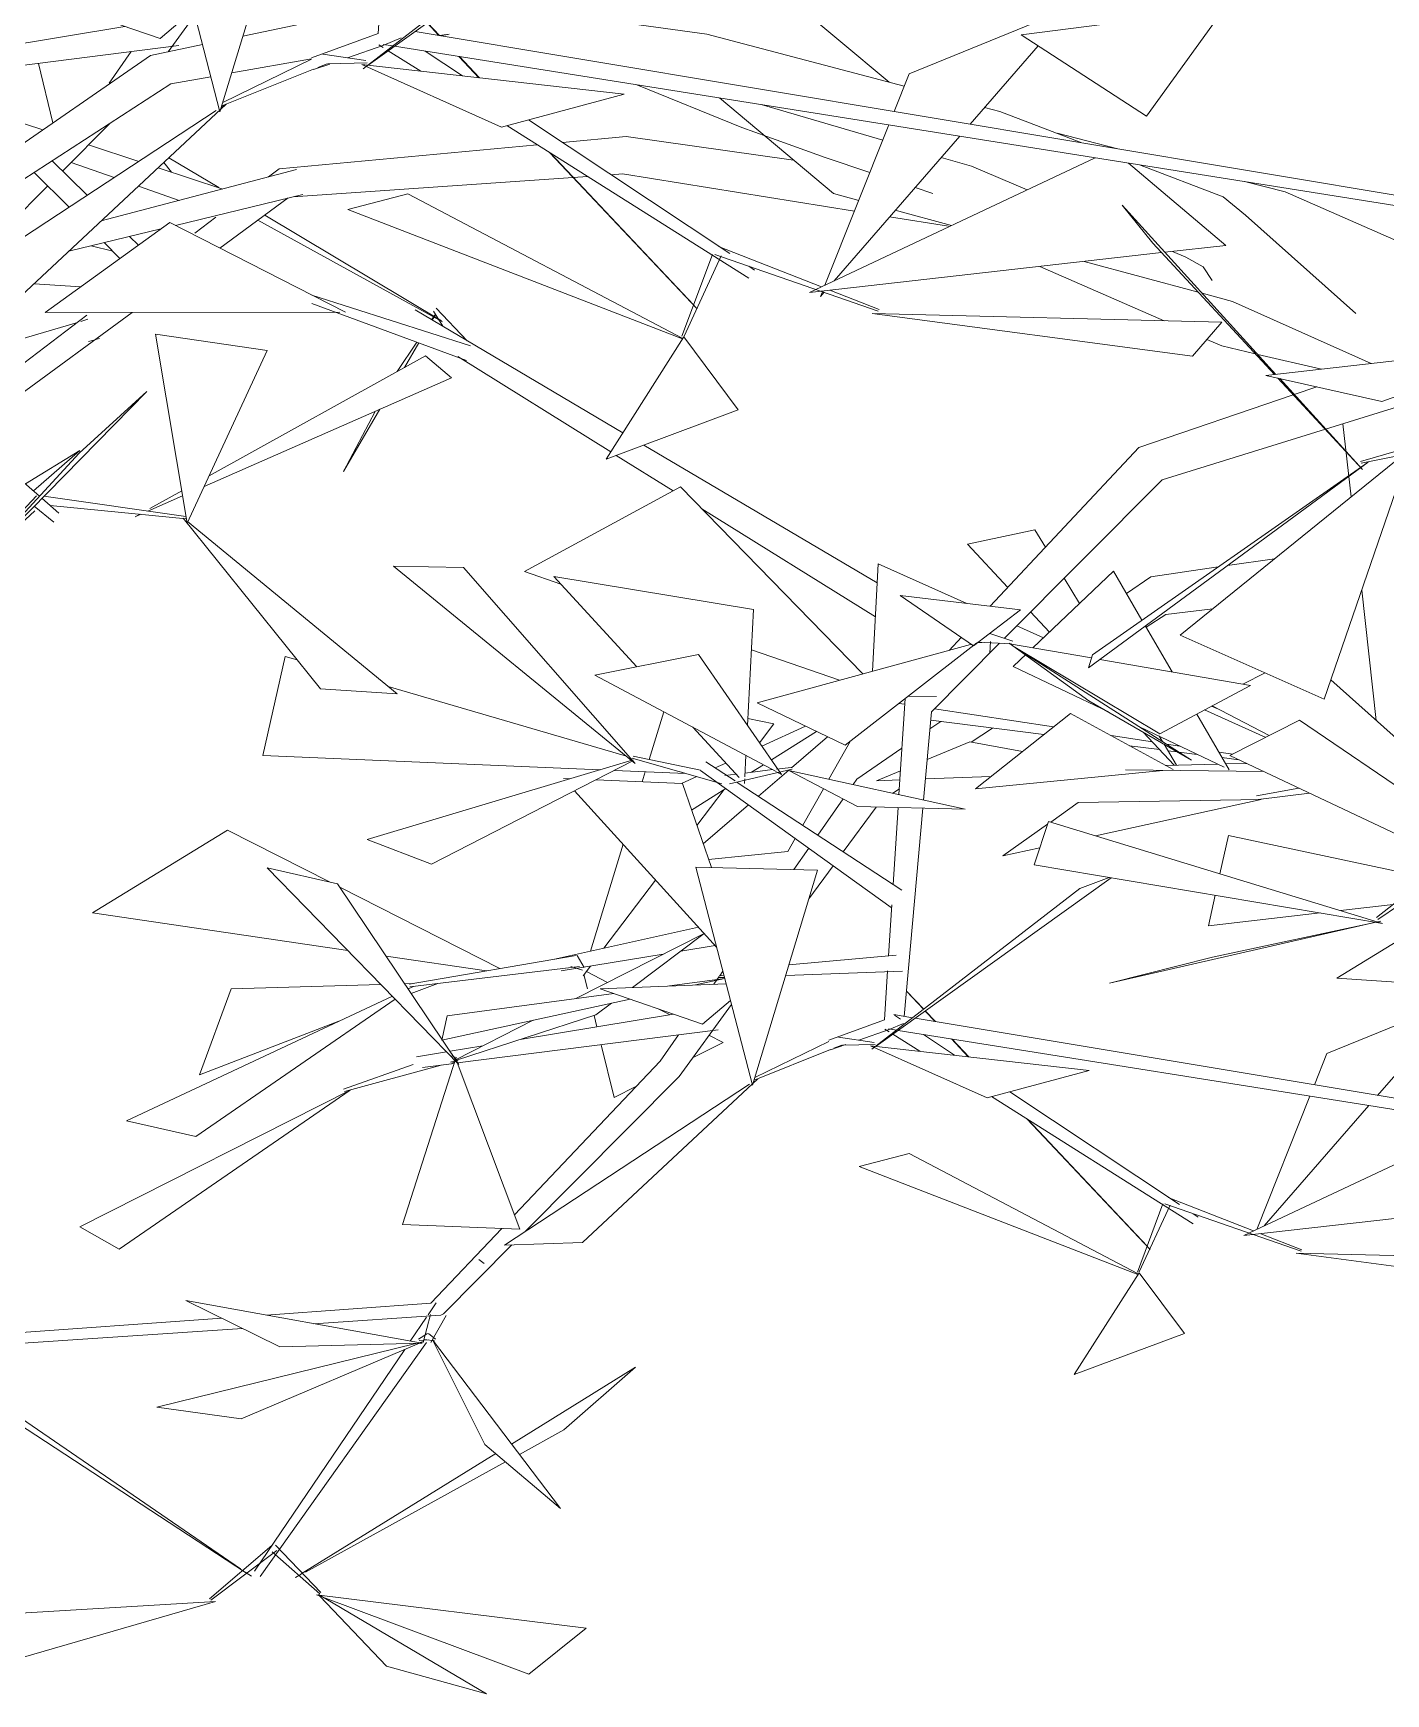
# Model space of a CAD drawing. Header units: millimetres. Extents: x 78096 to 288885, y -20632 to 149556.
# Drawn here: x 249886.7 to 250265.7, y 91793.5 to 92259 of the extents above; entities that cross this region are included whole.
import ezdxf

# ---------------------------------------------------------------- set-up
doc = ezdxf.new("R2010")
doc.units = ezdxf.units.MM
doc.layers.add('G-IMPT', color=8, linetype='Continuous', lineweight=9)
doc.layers.add('L-PLNT', color=71, linetype='Continuous', lineweight=9)

# ---------------------------------------------------------------- blocks, each defined once
blk = doc.blocks.new('ZZ-V - Tree Broadleaf 2 - 3dtree rotund SIMPLU-4826084-TOMH A-A')
at = {"layer": 'G-IMPT'}
for p, q in [((24430.05, 92245.21), (24359.7, 92304.16)), ((24378.98, 92258.67), (24309.58, 92268.26)), ((24287.39, 92266.13), (24248.96, 92258.1)), ((24304, 92258.31), (24306.76, 92258.67)), ((24306.76, 92258.67), (24304.36, 92258.25)), ((24434.33, 92244.08), (24378.98, 92258.67)), ((24223.09, 92252.69), (24150.44, 92202.46)), ((24237.67, 92255.74), (24223.09, 92252.69)), ((24268.23, 92251.8), (24245.85, 92247.81)), ((24228.81, 92244.77), (24156.36, 92197.79)), ((24240.01, 92246.76), (24228.81, 92244.77)), ((24388.83, 92232.54), (24359.41, 92244.5)), ((24414.49, 92213.99), (24382.57, 92240.81)), ((24428.3, 92228.95), (24394.19, 92238.96)), ((24183.52, 92234.94), (24192.94, 92231.85)), ((24461.13, 92237.02), (24456.84, 92238.15)), ((24484.12, 92228.23), (24461.13, 92237.02)), ((24356.38, 92230.01), (24338.57, 92228.34)), ((24403.32, 92223.38), (24356.38, 92230.01)), ((24396.13, 92229.88), (24388.83, 92232.54)), ((24412.13, 92224.08), (24396.13, 92229.88)), ((24493.77, 92226.62), (24477.14, 92230.9)), ((24205.75, 92227.64), (24219.85, 92223.01)), ((24331.48, 92227.68), (24259.15, 92220.9)), ((24190.52, 92219.94), (24200.28, 92210.15)), ((24195.53, 92223.19), (24205.27, 92213.67)), ((24200.9, 92222.74), (24212.96, 92218.49)), ((24209.31, 92206.32), (24264.02, 92220.71)), ((24225.26, 92221.23), (24243.38, 92215.28)), ((24226.87, 92222.74), (24228.98, 92220.01)), ((24228.25, 92224.03), (24242.22, 92215.66)), ((24259.15, 92220.9), (24256.2, 92218.65)), ((24412.13, 92224.08), (24424.68, 92219.89)), ((24453.15, 92221.66), (24444.68, 92224.15)), ((24468.76, 92215.05), (24453.15, 92221.66)), ((24523.66, 92213.12), (24500.24, 92222.07)), ((24219.76, 92216.09), (24231.16, 92212.07)), ((24345.52, 92218.81), (24263.07, 92213.11)), ((24355.37, 92219.49), (24352.22, 92219.27)), ((24420.36, 92209.05), (24355.37, 92219.49)), ((24437.35, 92215.67), (24442.28, 92214.03)), ((24541.04, 92214.46), (24529.67, 92217.38)), ((24230.09, 92205.09), (24265.8, 92213.77)), ((24261.68, 92212.77), (24242.54, 92198.72)), ((24421.56, 92212.08), (24414.49, 92213.99)), ((24529.95, 92207.95), (24523.66, 92213.12)), ((24612.04, 92183.29), (24541.04, 92214.46)), ((24193.56, 92180.68), (24228.49, 92205.91)), ((24228.49, 92205.91), (24277.7, 92180.74)), ((24241.41, 92207.4), (24235.52, 92202.91)), ((24253.2, 92206.55), (24304.96, 92178.01)), ((24255.1, 92207.95), (24304.61, 92178.29)), ((24446.67, 92204.83), (24430.2, 92207.47)), ((24447.54, 92205.05), (24431.8, 92209.31)), ((24529.95, 92207.95), (24560.85, 92180.41)), ((24200.24, 92197.84), (24225.97, 92204.09)), ((24217.23, 92201.97), (24219.7, 92199.56)), ((24206.48, 92199.36), (24212.54, 92197.84)), ((24210.15, 92200.25), (24214.54, 92195.84)), ((24513.24, 92196.22), (24509.5, 92197.8)), ((24507.12, 92178.37), (24472.32, 92193.6)), ((24516.66, 92186.36), (24484.71, 92195)), ((24518.03, 92193.43), (24513.24, 92196.22)), ((24518.03, 92193.43), (24520.61, 92189.61)), ((24203.56, 92187.9), (24190.51, 92188.74)), ((24268.27, 92185.57), (24312.73, 92171.35)), ((24268.34, 92183.2), (24311.69, 92167.18)), ((24526.27, 92183.76), (24517.8, 92186.05)), ((24565.18, 92166.35), (24526.27, 92183.76)), ((24152.93, 92163.2), (24202.64, 92177.9)), ((24205.25, 92179.88), (24181.72, 92161.98)), ((24217.98, 92180.7), (24185.39, 92156.79)), ((24193.56, 92180.68), (24276.2, 92180.74)), ((24203.56, 92178.17), (24205.55, 92178.76)), ((24297.26, 92181.38), (24355.48, 92146.98)), ((24302.92, 92180.21), (24301.88, 92178.65)), ((24302.05, 92178.55), (24302.97, 92180.12)), ((24302.43, 92181), (24305, 92176.81)), ((24303.14, 92181.85), (24311.86, 92172.75)), ((24191.97, 92129.22), (24138.16, 92176.05)), ((24207.44, 92172.97), (24208.85, 92173.35)), ((24224.47, 92174.55), (24255.77, 92170.02)), ((24224.47, 92174.55), (24233.35, 92121.58)), ((24523.31, 92171.28), (24519.11, 92173.12)), ((24205.73, 92172.5), (24207.27, 92172.92)), ((24255.77, 92170.02), (24233.35, 92121.58)), ((24239.51, 92134.9), (24300.16, 92168.52)), ((24297.7, 92172.35), (24292.22, 92164.12)), ((24294.26, 92165.24), (24298.29, 92172.13)), ((24307.46, 92162.37), (24300.16, 92168.52)), ((24532.65, 92169.11), (24523.31, 92171.28)), ((24551.27, 92164.77), (24533.36, 92168.94)), ((24309.23, 92168.29), (24352.05, 92141.59)), ((24307.46, 92162.37), (24238.13, 92131.91)), ((24597.12, 92161.8), (24506.54, 92133.81)), ((24549.94, 92159.82), (24543.61, 92157.67)), ((24222.07, 92158.54), (24169.97, 92105.4)), ((24222.07, 92158.54), (24203.07, 92141.25)), ((24543.33, 92157.58), (24500.01, 92142.87)), ((24277.19, 92136.14), (24287.41, 92153.56)), ((24277.19, 92136.14), (24286.04, 92152.96)), ((24557.25, 92149.48), (24559.55, 92129.02)), ((24169.97, 92105.4), (24203.07, 92141.25)), ((24353.62, 92140.61), (24369.59, 92130.65)), ((24361.37, 92143.5), (24426.76, 92104.86)), ((24500.01, 92142.87), (24458.4, 92098.31)), ((24371.63, 92131.76), (24327.9, 92108.03)), ((24371.63, 92131.76), (24422.75, 92079.36)), ((24506.54, 92133.81), (24462.39, 92089.35)), ((24184.31, 92121.95), (24191.18, 92129.24)), ((24197.46, 92124.45), (24192.7, 92128.58)), ((24233.04, 92123.47), (24193.25, 92129.15)), ((24233.14, 92122.85), (24195, 92126.59)), ((24232.07, 92129.24), (24222.39, 92124.99)), ((24222.93, 92125.7), (24231.84, 92130.64)), ((24175.18, 92110.71), (24190.65, 92125.05)), ((24196.02, 92121.91), (24190.51, 92126.35)), ((24218.81, 92123.42), (24220.09, 92124.13)), ((24220.37, 92124.1), (24218.81, 92123.42)), ((24232.29, 92122.99), (24270.71, 92075.18)), ((24292.2, 92073.78), (24233.49, 92122.12)), ((24377.57, 92125.68), (24426.24, 92095.32)), ((24452, 92115.69), (24470.93, 92119.79)), ((24473.88, 92114.88), (24470.93, 92119.79)), ((24452, 92115.69), (24463.33, 92103.58)), ((24310.82, 92109.18), (24291.22, 92109.53)), ((24291.22, 92109.53), (24358.95, 92054.3)), ((24310.82, 92109.18), (24358.95, 92054.3)), ((24338.11, 92104.51), (24327.9, 92108.03)), ((24427.05, 92110.2), (24425.42, 92080.09)), ((24427.05, 92110.2), (24451.84, 92099.1)), ((24470.33, 92086.68), (24492.95, 92108.15)), ((24492.95, 92108.15), (24500.93, 92094.43)), ((24522.29, 92109.36), (24503.37, 92106.61)), ((24538.1, 92111.65), (24524.92, 92109.74)), ((24392.06, 92097.4), (24336.08, 92106.71)), ((24359.41, 92081.39), (24336.08, 92106.71)), ((24483.39, 92099.07), (24479.11, 92106.19)), ((24503.37, 92106.61), (24496.57, 92101.92)), ((24466.9, 92097.28), (24433.19, 92101.34)), ((24453.76, 92087.28), (24433.19, 92101.34)), ((24562.49, 92102.85), (24566.59, 92066.29)), ((24392.06, 92097.4), (24390.4, 92064.93)), ((24466.9, 92097.28), (24453.76, 92087.28)), ((24469.73, 92096.74), (24475, 92091.11)), ((24507.6, 92096.06), (24502.09, 92092.45)), ((24520.78, 92097.64), (24507.6, 92096.06)), ((24450.31, 92089.64), (24446.88, 92085.97)), ((24464.7, 92088.57), (24458.29, 92090.73)), ((24465.84, 92092.83), (24473.29, 92089.49)), ((24501.88, 92092.79), (24509.36, 92079.95)), ((24376.66, 92084.84), (24347.65, 92079.04)), ((24376.66, 92084.84), (24399.89, 92051.17)), ((24416.19, 92077.57), (24391.48, 92086.09)), ((24452.88, 92087.61), (24393.07, 92071.24)), ((24417.79, 92059.38), (24454.66, 92088.1)), ((24460.99, 92087.94), (24441.95, 92068.77)), ((24454.77, 92088.05), (24456.1, 92088.13)), ((24464.33, 92087.79), (24454.99, 92088.22)), ((24458.5, 92088.45), (24458.32, 92085.18)), ((24486.07, 92071.86), (24463.69, 92087.94)), ((24486.77, 92083.84), (24463.79, 92087.8)), ((24464.84, 92081.47), (24468.53, 92084.97)), ((24505.96, 92062.55), (24465.34, 92086.87)), ((24514.76, 92055.22), (24465.59, 92086.72)), ((24260.8, 92084.29), (24254.55, 92056.51)), ((24260.8, 92084.29), (24264.18, 92083.31)), ((24464.84, 92081.47), (24491.53, 92068.69)), ((24531.35, 92076.16), (24489.16, 92083.43)), ((24289.68, 92075.86), (24356.45, 92056.35)), ((24398.4, 92051.97), (24347.65, 92079.04)), ((24505.96, 92062.55), (24531.35, 92076.16)), ((24529.2, 92076.53), (24535.43, 92079.65)), ((24553.86, 92077.7), (24595.81, 92040.11)), ((24292.2, 92073.78), (24270.71, 92075.18)), ((24417.79, 92059.38), (24393.07, 92071.24)), ((24432.83, 92071.09), (24434.47, 92070.84)), ((24434.58, 92072.45), (24432.84, 92045.53)), ((24443.37, 92073.03), (24435.4, 92073.1)), ((24486.07, 92071.86), (24514.76, 92055.22)), ((24366.9, 92068.77), (24362.8, 92055.36)), ((24390.5, 92066.83), (24397.8, 92065.36)), ((24441.95, 92068.77), (24439.73, 92044.02)), ((24444.52, 92066.06), (24441.52, 92064)), ((24441.74, 92066.42), (24473.38, 92062.34)), ((24442.76, 92069.58), (24476.12, 92064.51)), ((24480.86, 92068.26), (24454.25, 92047.2)), ((24480.86, 92068.26), (24509.65, 92052.59)), ((24516.27, 92068.08), (24525.32, 92052.52)), ((24518.47, 92069.26), (24535.64, 92061.57)), ((24521.94, 92069.68), (24520.41, 92070.3)), ((24520.58, 92070.39), (24536.6, 92062.06)), ((24545.07, 92066.37), (24525.59, 92056.47)), ((24545.07, 92066.37), (24594.04, 92033.08)), ((24388.03, 92050.34), (24375.04, 92064.43)), ((24393.77, 92060.05), (24397.8, 92065.36)), ((24394.45, 92059.07), (24406.65, 92064.73)), ((24409.74, 92063.24), (24397.07, 92055.27)), ((24402.7, 92053.03), (24412.82, 92061.76)), ((24459, 92064.2), (24453.02, 92060.28)), ((24492.26, 92062.06), (24503.84, 92060.3)), ((24500.23, 92064.53), (24523.92, 92053.19)), ((24501.27, 92063.05), (24509.92, 92053.8)), ((24506.65, 92060.42), (24505.77, 92061.88)), ((24413.16, 92049.84), (24419.18, 92060.46)), ((24433.68, 92058.59), (24421.05, 92049.89)), ((24452.72, 92060.33), (24440.75, 92055.33)), ((24452.72, 92060.33), (24467.46, 92057.66)), ((24497.43, 92059.24), (24505.84, 92058.16)), ((24510.62, 92053.81), (24507.1, 92059.66)), ((24507.77, 92059.7), (24511.52, 92059.13)), ((24508.19, 92057.85), (24510.8, 92057.52)), ((24511.27, 92057.46), (24516.39, 92056.8)), ((24522.44, 92057.47), (24526.38, 92056.87)), ((24254.55, 92056.51), (24349.11, 92052.5)), ((24358.39, 92055.28), (24283.83, 92032.93)), ((24301.84, 92026.02), (24358.28, 92054.97)), ((24353.13, 92052.33), (24373.11, 92051.48)), ((24358.11, 92055.74), (24383.22, 92048.58)), ((24358.39, 92056.29), (24377.2, 92052.34)), ((24377.2, 92052.33), (24430.66, 92013.91)), ((24378.75, 92054.7), (24386.9, 92049.37)), ((24381.35, 92053), (24384.31, 92054.37)), ((24402.92, 92052.62), (24385.33, 92048.57)), ((24389.97, 92056.47), (24389.66, 92050.52)), ((24397.36, 92052.53), (24389.72, 92051.57)), ((24394.84, 92053.87), (24391.55, 92051.8)), ((24393.46, 92045.07), (24401.97, 92052.41)), ((24402.61, 92053.18), (24398.55, 92052.67)), ((24421.23, 92042.17), (24401.97, 92052.29)), ((24451.38, 92041.47), (24401.97, 92052.29)), ((24433.27, 92052.2), (24426.51, 92049.37)), ((24506.75, 92052.3), (24454.25, 92047.2)), ((24496.29, 92052.47), (24535.06, 92051.99)), ((24507.52, 92053.74), (24522.09, 92054.07)), ((24523.35, 92055.9), (24528.08, 92055.29)), ((24524.39, 92054.12), (24530.27, 92054.25)), ((24587.35, 92027.29), (24525.59, 92056.47)), ((24340.62, 92049.95), (24338.81, 92050.03)), ((24372.18, 92048.62), (24347.9, 92049.64)), ((24361.76, 92051.96), (24360.89, 92049.1)), ((24371.28, 92052.01), (24373.11, 92051.48)), ((24371.92, 92048.63), (24376.16, 92050.59)), ((24372.18, 92048.62), (24380.27, 92025.06)), ((24387.19, 92051.25), (24384.06, 92050.86)), ((24387.54, 92048.95), (24433.62, 92018.78)), ((24389.63, 92049.97), (24389.57, 92048.67)), ((24399.89, 92051.17), (24398.62, 92051.86)), ((24421.05, 92049.89), (24419.97, 92048.35)), ((24433.1, 92049.63), (24426.51, 92049.37)), ((24458.56, 92050.62), (24440.26, 92049.91)), ((24381.73, 92002.79), (24341.94, 92046.59)), ((24384.3, 92047.23), (24374.73, 92041.21)), ((24376.21, 92036.88), (24383.84, 92046.94)), ((24405.86, 92036.96), (24411.66, 92047.2)), ((24417.16, 92044.31), (24410.1, 92034.18)), ((24432.94, 92047.12), (24431.1, 92045.91)), ((24483.08, 92043.29), (24475.39, 92037.85)), ((24483.08, 92043.29), (24534.32, 92044.13)), ((24487.95, 92034.01), (24534.32, 92044.13)), ((24532.98, 92045.17), (24544.9, 92047.34)), ((24533.46, 92044.14), (24547.91, 92045.92)), ((24377.98, 92031.72), (24390.66, 92042.66)), ((24426.4, 92042.05), (24417.24, 92029.51)), ((24421.23, 92042.17), (24451.38, 92041.47)), ((24432.6, 92041.9), (24431.21, 92020.36)), ((24439.53, 92041.74), (24434.3, 91983.37)), ((24206.84, 92012.37), (24244.68, 92035.55)), ((24273.24, 92021.04), (24244.68, 92035.55)), ((24474.49, 92037.22), (24461.92, 92028.34)), ((24525.14, 92034.06), (24522.77, 92023.36)), ((24525.14, 92034.06), (24580.85, 92022.21)), ((24301.84, 92026.02), (24283.83, 92032.93)), ((24355.55, 92031.6), (24346.42, 92001.69)), ((24401.69, 92029.61), (24379.49, 92027.34)), ((24401.69, 92029.61), (24403.75, 92033.25)), ((24407.54, 92030.52), (24403.36, 92024.52)), ((24461.92, 92028.34), (24472.31, 92030.6)), ((24255.81, 92025), (24275.5, 92020.53)), ((24255.81, 92025), (24309.53, 91969.86)), ((24410.03, 92024.37), (24375.91, 92025.16)), ((24391.79, 91964.12), (24375.91, 92025.16)), ((24410.03, 92024.37), (24391.79, 91964.12)), ((24414.38, 92025.61), (24407.59, 92016.31)), ((24275.5, 92020.53), (24309.53, 91969.86)), ((24321.01, 91996.76), (24276.15, 92019.56)), ((24350.18, 92002.52), (24364.64, 92021.6)), ((24492.3, 92022.2), (24426.42, 91975.02)), ((24491.71, 92022.3), (24483.52, 92019.19)), ((24425.2, 91974.14), (24483.52, 92019.19)), ((24521.43, 92017.31), (24519.53, 92008.73)), ((24206.84, 92012.37), (24278.37, 92001.84)), ((24430.84, 92014.6), (24429.92, 92000.34)), ((24519.53, 92008.73), (24550.84, 92012.37)), ((24556.54, 92013.04), (24571.29, 92014.75)), ((24336.29, 91999.44), (24376.64, 92008.39)), ((24378.24, 92006.64), (24342.29, 91988.37)), ((24378.28, 92006.58), (24358.15, 91991.47)), ((24555.5, 91994.04), (24575.53, 92006.31)), ((24371.67, 92001.62), (24381.36, 92003.2)), ((24289.11, 92000.26), (24317.27, 91996.12)), ((24295.54, 91992.37), (24342.38, 92000.45)), ((24295.76, 91991.62), (24343.3, 91997.36)), ((24338.14, 91996.15), (24366.8, 92000.82)), ((24344.16, 91996.3), (24340.84, 91997.36)), ((24344.62, 91997.05), (24342.67, 92000.45)), ((24344.31, 91994.77), (24346.36, 91997.49)), ((24401.98, 91997.79), (24432.04, 92000.54)), ((24287.66, 91992.31), (24245.72, 91991.14)), ((24296.64, 91992.56), (24294.33, 91992.49)), ((24295.28, 91991.08), (24296.77, 91991.77)), ((24296.16, 91989.76), (24303.58, 91992.61)), ((24345.56, 91991.05), (24344.56, 91995.11)), ((24351.19, 91992.89), (24345.23, 91996)), ((24384.4, 91992.53), (24349.08, 91991.1)), ((24368.52, 91991.89), (24384.03, 91993.97)), ((24375.84, 91992.18), (24384.03, 91993.96)), ((24382.45, 91994.53), (24380.96, 91992.39)), ((24382.43, 91994.74), (24383.77, 91994.97)), ((24383.94, 91994.3), (24382.47, 91994.23)), ((24383.49, 91996.02), (24382.62, 91994.77)), ((24401.09, 91994.85), (24433.86, 91996.08)), ((24429.64, 91996.16), (24428.76, 91982.42)), ((24555.5, 91994.04), (24625.83, 91989.42)), ((24216.39, 91954.06), (24290.88, 91989.01)), ((24235.8, 91949.73), (24291.69, 91988.18)), ((24236.81, 91966.97), (24245.72, 91991.14)), ((24304.71, 91976.71), (24357.52, 91988.2)), ((24306.23, 91983.53), (24352.89, 91989.79)), ((24352.28, 91987.06), (24347.92, 91983.78)), ((24377.82, 91981.22), (24349.08, 91991.1)), ((24377.82, 91981.22), (24385.61, 91987.87)), ((24434.93, 91990.41), (24439.71, 91985.35)), ((24439.76, 91985.39), (24434.94, 91990.43)), ((24552.75, 91972.95), (24590.57, 91988.39)), ((24304.71, 91976.71), (24306.23, 91983.53)), ((24330.3, 91982.28), (24308.75, 91971.32)), ((24308.85, 91971.06), (24347.92, 91983.78)), ((24326.72, 91976.88), (24369.62, 91984.04)), ((24348.15, 91980.46), (24347.38, 91983.61)), ((24368.53, 91983.86), (24365.39, 91985.49)), ((24385.93, 91986.66), (24371.22, 91966.54)), ((24428.76, 91982.42), (24413.14, 91976.71)), ((24436.64, 91982.98), (24431.4, 91983.86)), ((24433.26, 91982.58), (24431.54, 91983.72)), ((24691.69, 91940.4), (24437.37, 91982.86)), ((24440.17, 91984.86), (24442.94, 91981.93)), ((24443.09, 91981.91), (24440.22, 91984.9)), ((24236.81, 91966.97), (24275.91, 91981.99)), ((24309.13, 91970.31), (24382.2, 91979.58)), ((24371.05, 91978.17), (24365.9, 91970.78)), ((24383.57, 91976.02), (24379.6, 91978.09)), ((24430.07, 91979.65), (24421.57, 91976.71)), ((24430.12, 91979), (24428.91, 91979.76)), ((24432.14, 91979.5), (24429.94, 91979.85)), ((24430.07, 91979.65), (24434.12, 91981.34)), ((24438.66, 91973.59), (24431.1, 91978.37)), ((24669.54, 91941.69), (24432.58, 91979.43)), ((24448.43, 91972.49), (24439.7, 91978.3)), ((24566.97, 91961.22), (24582.85, 91979.5)), ((24297.67, 91972.03), (24306.06, 91973.43)), ((24307.03, 91973.59), (24316.24, 91975.13)), ((24353, 91960.66), (24349.39, 91975.42)), ((24383.57, 91976.02), (24375, 91971.72)), ((24392.24, 91965.47), (24413.62, 91974.05)), ((24392.43, 91966.25), (24413.2, 91976.37)), ((24417.96, 91975.45), (24413.64, 91973.96)), ((24414.62, 91974.45), (24416.8, 91975.33)), ((24425.88, 91976.07), (24415.85, 91977.55)), ((24426.16, 91975.52), (24417.02, 91975.28)), ((24486.16, 91968.21), (24424.9, 91975.16)), ((24424.9, 91975.16), (24457.55, 91960.54)), ((24447.55, 91977.04), (24452.27, 91972.05)), ((24447.71, 91977.02), (24452.4, 91972.04)), ((24552.75, 91972.95), (24549.25, 91964.18)), ((24277.2, 91962.98), (24296.73, 91969.9)), ((24277.49, 91962.32), (24304.59, 91969.73)), ((24308.63, 91971.64), (24293.7, 91925.01)), ((24299.29, 91969.06), (24308.17, 91970.19)), ((24307.13, 91970.5), (24308.4, 91970.91)), ((24309.29, 91971.08), (24307.52, 91970.26)), ((24308.9, 91971.77), (24307.58, 91972.34)), ((24326.64, 91923.72), (24309.08, 91970.46)), ((24365.9, 91970.78), (24325.13, 91927.73)), ((24390.95, 91964.39), (24322.27, 91919.26)), ((24371.22, 91966.54), (24328.05, 91923.06)), ((24344.18, 91919.99), (24393.25, 91965.88)), ((24359.32, 91963.84), (24353, 91960.66)), ((24486.16, 91968.21), (24457.55, 91960.54)), ((24203.26, 91924.42), (24279.02, 91962.67)), ((24214.37, 91918.17), (24279.02, 91962.67)), ((24515.27, 91925.21), (24458.8, 91960.87)), ((24511.41, 91930.61), (24463.86, 91962.23)), ((24548, 91961.05), (24533.07, 91923.63)), ((24468.76, 91954.58), (24503.25, 91918.05)), ((24468.96, 91954.45), (24502.37, 91918.99)), ((24535.18, 91924.62), (24564.53, 91958.41)), ((24235.8, 91949.73), (24216.39, 91954.06)), ((24529.45, 91921.92), (24596.2, 91953.37)), ((24435.69, 91944.98), (24421.66, 91941.27)), ((24421.66, 91941.27), (24499.8, 91911.06)), ((24435.69, 91944.98), (24499.87, 91911.17)), ((24532.22, 91923.23), (24508.24, 91932.6)), ((24611.64, 91931.2), (24529.45, 91921.92)), ((24499.65, 91911.72), (24506.79, 91930.8)), ((24500.18, 91911.73), (24508.8, 91930.46)), ((24545.51, 91917.52), (24507.35, 91930.8)), ((24516.63, 91927.14), (24515.26, 91928.05)), ((24203.26, 91924.42), (24214.37, 91918.17)), ((24326.64, 91923.72), (24293.7, 91925.01)), ((24321.52, 91923.92), (24301.67, 91902.95)), ((24545.73, 91917.95), (24534.2, 91922.46)), ((24324.35, 91919.33), (24305.19, 91900.04)), ((24344.18, 91919.99), (24322.27, 91919.26)), ((24315.07, 91915.19), (24316.57, 91914.11)), ((24625.72, 91914.98), (24544.11, 91916.97)), ((24618.89, 91907.02), (24544.11, 91916.97)), ((24481.95, 91882.95), (24500.1, 91911.53)), ((24512.83, 91894.47), (24500.1, 91911.53)), ((24232.99, 91903.72), (24259.39, 91890.76)), ((24232.99, 91903.72), (24299.2, 91891.74)), ((24243.08, 91898.77), (24076.83, 91886.88)), ((24301.67, 91902.95), (24255.47, 91899.65)), ((24304.48, 91899.61), (24268.85, 91897.23)), ((24295.91, 91892.34), (24300.45, 91899.05)), ((24299.5, 91891.99), (24301.6, 91899.8)), ((24300.93, 91899.75), (24303.19, 91903.09)), ((24301.65, 91891.93), (24305.94, 91899.57)), ((24304.48, 91899.61), (24305.19, 91900.04)), ((24248.92, 91895.9), (24056.36, 91883.07)), ((24298.16, 91892.93), (24300.71, 91894.53)), ((24302.99, 91892.86), (24301.04, 91894.53)), ((24512.83, 91894.47), (24481.95, 91882.95)), ((24154.74, 91889.62), (24249.76, 91827.5)), ((24158.84, 91889.9), (24248.35, 91828.51)), ((24224.86, 91873.8), (24297.43, 91891.7)), ((24248.5, 91870.53), (24299.56, 91892.23)), ((24252.27, 91827.83), (24294.33, 91890.01)), ((24253.84, 91826.35), (24300.46, 91891.96)), ((24259.39, 91890.76), (24299.2, 91891.74)), ((24298.26, 91891.91), (24299.56, 91892.23)), ((24298.39, 91892.51), (24301.14, 91892.75)), ((24301.21, 91892.65), (24299.98, 91892.81)), ((24302.73, 91892.44), (24301.42, 91892.62)), ((24316.83, 91863.42), (24302.13, 91892.7)), ((24337.98, 91845.4), (24302.13, 91892.7)), ((24359.05, 91885.01), (24324.26, 91863.51)), ((24359.05, 91885.01), (24338.95, 91867.49)), ((24224.86, 91873.8), (24248.5, 91870.53)), ((24338.95, 91867.49), (24326.46, 91860.61)), ((24316.83, 91863.42), (24337.98, 91845.4)), ((24319.9, 91860.81), (24265.33, 91827.08)), ((24322.61, 91858.49), (24266.53, 91827.63)), ((24239.64, 91820.07), (24257.14, 91835.1)), ((24239.97, 91819.72), (24258.5, 91833.68)), ((24270.87, 91821.88), (24258.1, 91835.12)), ((24270.57, 91821.49), (24257.15, 91833.27)), ((24249.66, 91827.62), (24251.37, 91826.45)), ((24249.87, 91827.43), (24251.37, 91826.45)), ((24265.31, 91827.06), (24263.73, 91826.09)), ((24265.38, 91827), (24263.73, 91826.09)), ((24166.31, 91797.61), (24241.3, 91819.4)), ((24179.68, 91815.68), (24241.3, 91819.4)), ((24270.95, 91820.76), (24269.65, 91821.25)), ((24269.65, 91821.25), (24345.18, 91811.92)), ((24270.2, 91821.3), (24317.26, 91793.5)), ((24289.19, 91801.24), (24270.58, 91820.9)), ((24329.15, 91798.97), (24271.38, 91820.6)), ((24329.15, 91798.97), (24345.18, 91811.92)), ((24289.19, 91801.24), (24317.26, 91793.5))]:
    blk.add_line(p, q, dxfattribs=at)
blk = doc.blocks.new('ZZ-V - Tree Broadleaf 2 - 3dtree rotund SIMPLU-4826109-TOMH A-A')
at = {"layer": 'G-IMPT'}
for p, q in [((24242.56, 92236.95), (24223.51, 92310.19)), ((24264.45, 92309.24), (24242.56, 92236.95)), ((24364.33, 92307.47), (24284.12, 92250.02)), ((24282.65, 92248.96), (24352.64, 92303.03)), ((24287.97, 92275.11), (24286.92, 92258.9)), ((24225.8, 92257.47), (24191.31, 92269.32)), ((24225.8, 92257.47), (24235.15, 92265.45)), ((24235.52, 92263.99), (24228.02, 92253.72)), ((24300.62, 92261.84), (24303.94, 92258.32)), ((24304.12, 92258.29), (24300.68, 92261.88)), ((24435.72, 92247.54), (24481.09, 92266.06)), ((24522.72, 92265.59), (24467.09, 92258.49)), ((24502.16, 92235.68), (24523.72, 92265.44)), ((24164.48, 92252.25), (24215.95, 92260.85)), ((24286.92, 92258.9), (24268.18, 92252.05)), ((24288.5, 92255.58), (24293.36, 92257.61)), ((24608.76, 92207.42), (24297.26, 92259.43)), ((24502.16, 92235.68), (24467.09, 92258.49)), ((24143.38, 92244.37), (24231.05, 92255.5)), ((24217.67, 92253.8), (24211.49, 92244.93)), ((24283.47, 92251.29), (24271.44, 92253.06)), ((24288.5, 92255.58), (24278.3, 92252.05)), ((24288.3, 92254.95), (24287.11, 92255.71)), ((24290.98, 92255.4), (24288.34, 92255.82)), ((24298.81, 92248.31), (24289.74, 92254.04)), ((24575.87, 92210.03), (24291.51, 92255.31)), ((24310.53, 92246.98), (24300.05, 92253.95)), ((24309.48, 92252.45), (24315.14, 92246.46)), ((24309.66, 92252.42), (24315.3, 92246.44)), ((24452.78, 92233.47), (24471.83, 92255.4)), ((24195.77, 92233.8), (24191.68, 92250.5)), ((24243.1, 92238.57), (24268.76, 92248.87)), ((24243.33, 92239.5), (24268.25, 92251.64)), ((24273.32, 92250.32), (24268.78, 92248.75)), ((24269.96, 92249.35), (24272.58, 92250.4)), ((24283.81, 92250.63), (24272.84, 92250.34)), ((24355.81, 92241.85), (24282.3, 92250.19)), ((24282.3, 92250.19), (24321.48, 92232.64)), ((24435.72, 92247.54), (24431.52, 92237.02)), ((24185.43, 92183.99), (24244.31, 92239.05)), ((24244.19, 92239), (24242.93, 92238.18)), ((24355.81, 92241.85), (24321.48, 92232.64)), ((24241.55, 92237.27), (24159.14, 92183.12)), ((24211.83, 92233.76), (24198.48, 92220.31)), ((24385.41, 92197.2), (24329.05, 92234.67)), ((24390.73, 92190.25), (24322.98, 92233.05)), ((24430.02, 92233.26), (24412.1, 92188.36)), ((24414.63, 92189.55), (24449.85, 92230.1)), ((24334.93, 92225.5), (24376.32, 92181.67)), ((24335.17, 92225.35), (24375.26, 92182.79)), ((24407.76, 92186.31), (24487.85, 92224.04)), ((24524.43, 92199.48), (24497.13, 92222.57)), ((24194.33, 92216.13), (24183.4, 92205.13)), ((24295.24, 92213.97), (24278.4, 92209.53)), ((24295.24, 92213.97), (24372.26, 92173.4)), ((24503.93, 92200.09), (24495.36, 92210.74)), ((24538.47, 92163.32), (24495.36, 92210.74)), ((24278.4, 92209.53), (24372.18, 92173.27)), ((24371.99, 92174.06), (24380.56, 92196.96)), ((24372.63, 92174.08), (24382.98, 92196.55)), ((24427.03, 92181.02), (24381.23, 92196.96)), ((24411.08, 92187.88), (24382.31, 92199.12)), ((24506.39, 92197.45), (24407.76, 92186.31)), ((24503.93, 92200.09), (24538.05, 92163.28)), ((24524.43, 92199.48), (24507.34, 92197.55)), ((24392.37, 92192.57), (24390.73, 92193.66)), ((24411.36, 92186.48), (24410.84, 92185.18)), ((24410.84, 92185.18), (24411.89, 92186.39)), ((24427.29, 92181.54), (24413.45, 92186.95)), ((24523.28, 92177.97), (24425.35, 92180.37)), ((24515.08, 92168.43), (24425.35, 92180.37)), ((24523.28, 92177.97), (24515.08, 92168.43)), ((24350.76, 92139.54), (24372.54, 92173.83)), ((24387.81, 92153.36), (24372.54, 92173.83)), ((24613.32, 92171.8), (24535.68, 92163.01)), ((24568.18, 92155.74), (24613.32, 92171.8)), ((24568.18, 92155.74), (24535.68, 92163.01)), ((24538.98, 92162.27), (24562.7, 92136.67)), ((24562.7, 92136.67), (24539.54, 92162.15)), ((24387.81, 92153.36), (24350.76, 92139.54)), ((24203.28, 92142.02), (24188.07, 92132.61)), ((24203.28, 92142.02), (24190.29, 92130.69)), ((24576.04, 92142.37), (24511.67, 92090.27)), ((24551.99, 92072.25), (24576.04, 92142.37)), ((24562.19, 92138.95), (24576.39, 92143)), ((24562.31, 92138.43), (24581.81, 92142.31)), ((24485.96, 92081.08), (24564.31, 92138.72)), ((24487.02, 92084.72), (24564.31, 92138.72)), ((24551.99, 92072.25), (24511.67, 92090.27)), ((24487.02, 92084.72), (24485.96, 92081.08)), ((24470.73, 92025.83), (24474.76, 92038.04)), ((24568.32, 92009.43), (24474.76, 92038.04)), ((24566.61, 92011.1), (24593.86, 92032.37)), ((24470.73, 92025.83), (24568.32, 92009.43)), ((24567.06, 92010.54), (24592.8, 92028.16)), ((24566.42, 92009.75), (24491.82, 91992.65)), ((24520.72, 91999.97), (24567.85, 92010.08)), ((24520.72, 91999.97), (24491.82, 91992.65))]:
    blk.add_line(p, q, dxfattribs=at)

msp = doc.modelspace()

# ---------------------------------------------------------------- block references
at = {"layer": 'L-PLNT'}
for name in ['ZZ-V - Tree Broadleaf 2 - 3dtree rotund SIMPLU-4826109-TOMH A-A', 'ZZ-V - Tree Broadleaf 2 - 3dtree rotund SIMPLU-4826084-TOMH A-A']:
    msp.add_blockref(name, (225696.455, 0), dxfattribs=at)

doc.saveas('drawing.dxf')
